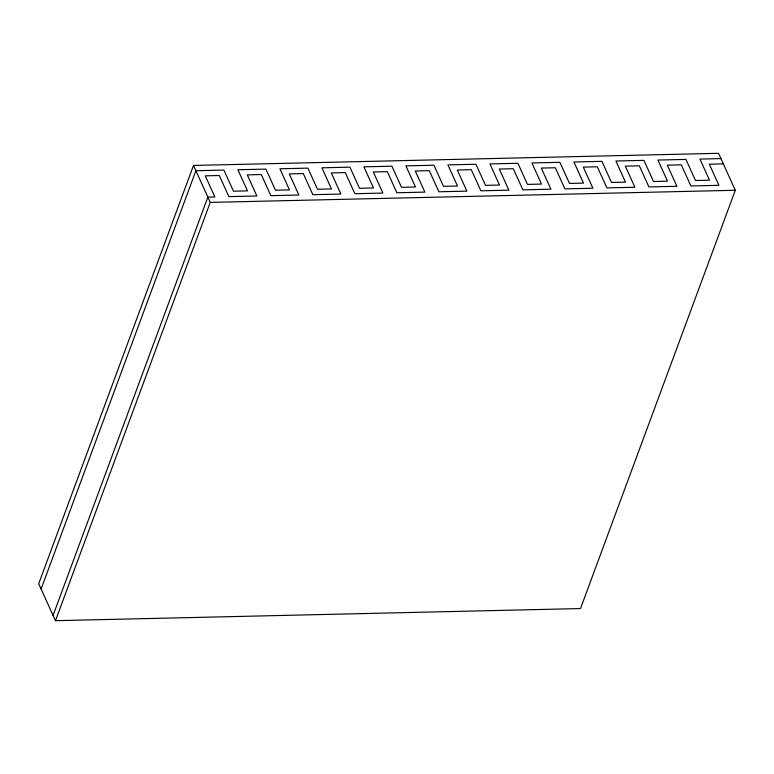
<?xml version="1.0" encoding="UTF-8"?>
<svg xmlns="http://www.w3.org/2000/svg" width="774" height="774" viewBox="0 0 774 774"><rect width="100%" height="100%" fill="white"/><g stroke="black" fill="none" stroke-linecap="round" stroke-linejoin="round"><path stroke-width="1.16" d="M193.5 165.442L38.7 583.731L55.467 620.69L580.5 608.558L735.3 190.269L718.533 153.31L193.5 165.442L210.257 202.401L55.467 620.69M41.099 589.014L195.89 170.725L223.889 170.077L233.467 191.197L247.477 190.868L237.899 169.758L265.898 169.109L275.476 190.22L289.476 189.901L279.898 168.78L307.897 168.132L317.475 189.253L331.475 188.933L321.897 167.813L349.906 167.165L359.484 188.285L373.484 187.956L363.906 166.845L391.905 166.197L401.483 187.308L415.483 186.989L405.905 165.868L433.904 165.22L443.492 186.34L457.492 186.021L447.914 164.901L475.913 164.252L485.492 185.373L499.491 185.044L489.913 163.933L517.912 163.285L527.491 184.405L541.5 184.077L531.912 162.956L559.921 162.317L569.5 183.428L583.499 183.109L573.921 161.989L601.92 161.34L611.499 182.461L625.498 182.132L615.92 161.021L643.929 160.373L653.508 181.493L667.507 181.164L657.929 160.044L685.928 159.405L695.507 180.516L709.506 180.197L699.928 159.076L720.933 158.593M53.067 615.407L207.867 197.118L214.862 196.964L205.284 175.843L219.284 175.514L228.862 196.635L256.871 195.986L247.293 174.876L261.293 174.547L270.871 195.667L298.87 195.019L289.292 173.898L303.292 173.579L312.87 194.69L340.879 194.051L331.291 172.931L345.301 172.602L354.879 193.723L382.878 193.074L373.3 171.963L387.3 171.635L396.878 192.755L424.878 192.107L415.299 170.986L429.299 170.667L438.887 191.788L466.886 191.139L457.308 170.019L471.308 169.7L480.886 190.81L508.886 190.162L499.307 169.051L513.307 168.722L522.885 189.843L550.894 189.195L541.316 168.074L555.316 167.755L564.894 188.875L592.894 188.227L583.315 167.107L597.315 166.787L606.893 187.898L634.893 187.25L625.315 166.139L639.324 165.81L648.902 186.931L676.902 186.282L667.323 165.162L681.323 164.843L690.901 185.963L718.901 185.315L709.323 164.194L723.322 163.875M210.257 202.401L735.3 190.269"/></g></svg>
